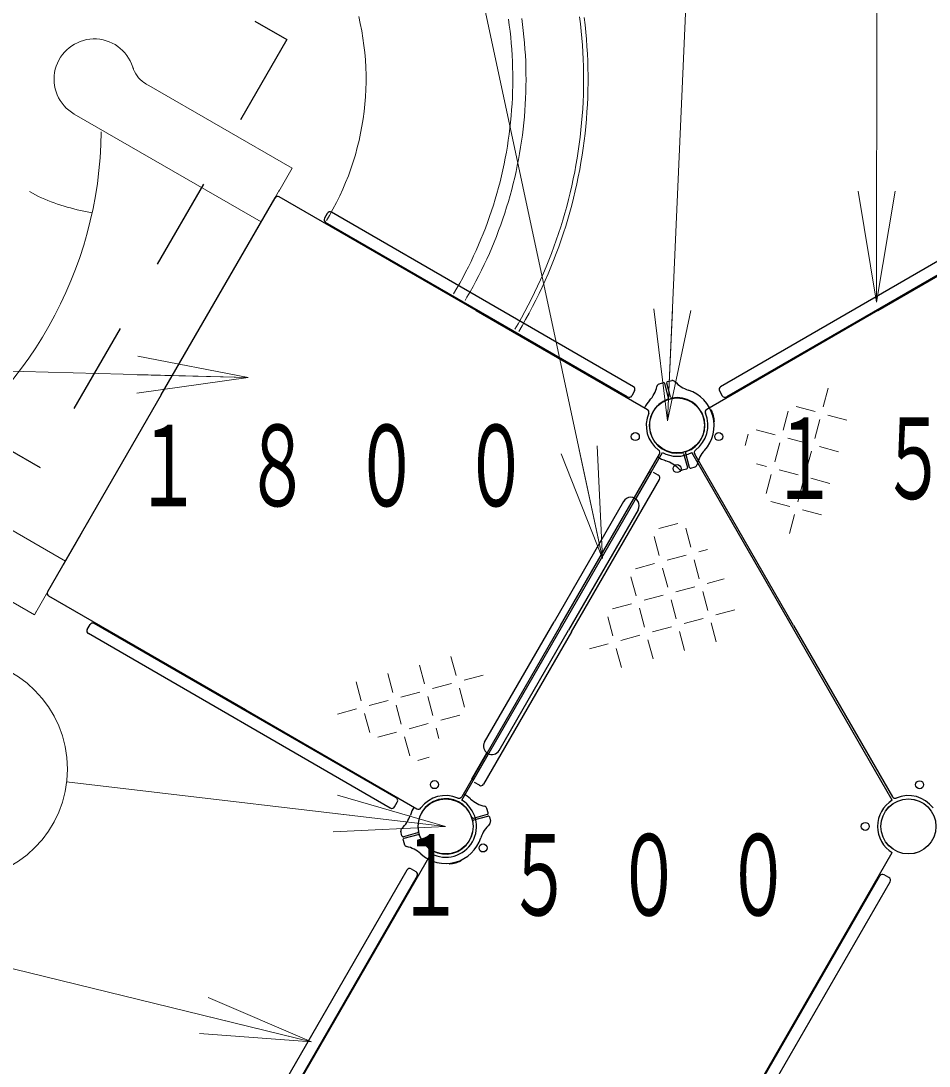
# Model space of a CAD drawing. Units: millimetres on the paper, scale 1:60. Extents: x -385 to 76, y -594 to 267.
# Drawn here: x -286.96 to -262.43, y 135.87 to 164.08 of the extents above; entities that cross this region are included whole.
import ezdxf

# ---------------------------------------------------------------- set-up
doc = ezdxf.new("R2010")
doc.units = ezdxf.units.MM
doc.linetypes.add('USER1', pattern=[4.5, 2.5, -2])
doc.layers.add('1_60', color=7, linetype='Continuous', lineweight=25)
doc.styles.add('ＭＳ ゴシック', font='')
doc.styles.get('ＭＳ ゴシック').set_extended_font_data('MS Gothic')

msp = doc.modelspace()

# ---------------------------------------------------------------- linework, layer by layer
at = {"layer": '1_60', "lineweight": 13}
for p, q in [((-271.254, 149.57), (-277.454, 178.568)), ((-263.852, 156.489), (-263.837, 177.684)), ((-269.497, 153.288), (-268.82, 168.69)), ((-283.575, 162.379), (-283.505, 162.339)), ((-283.505, 162.339), (-279.636, 160.105)), ((-280.473, 158.655), (-285.521, 161.569)), ((-279.636, 160.105), (-279.998, 159.478)), ((-279.972, 159.524), (-286.305, 148.554)), ((-263.852, 156.489), (-264.35, 159.489)), ((-263.852, 156.489), (-263.85, 159.489)), ((-263.35, 159.488), (-263.852, 156.489)), ((-280.079, 159.338), (-280.473, 158.655)), ((-269.497, 153.288), (-269.864, 156.307)), ((-269.497, 153.288), (-269.365, 156.285)), ((-268.865, 156.263), (-269.497, 153.288)), ((-280.82, 154.453), (-305.473, 155.106)), ((-283.805, 155.032), (-280.82, 154.453)), ((-280.82, 154.453), (-283.832, 154.032)), ((-280.82, 154.453), (-283.818, 154.532)), ((-265.291, 153.66), (-265.154, 154.172)), ((-266.374, 153.035), (-266.236, 153.547)), ((-265.507, 153.535), (-266.02, 153.672)), ((-265.52, 152.806), (-265.382, 153.318)), ((-264.654, 153.306), (-265.166, 153.443)), ((-266.59, 152.91), (-267.102, 153.047)), ((-267.4, 152.618), (-267.319, 152.922)), ((-266.602, 152.181), (-266.465, 152.693)), ((-265.736, 152.681), (-266.249, 152.818)), ((-290.806, 152.416), (-285.758, 149.501)), ((-271.254, 149.57), (-272.371, 152.399)), ((-271.254, 149.57), (-271.882, 152.503)), ((-271.393, 152.608), (-271.254, 149.57)), ((-265.749, 151.952), (-265.611, 152.464)), ((-264.882, 152.452), (-265.395, 152.589)), ((-266.819, 152.056), (-267.091, 152.129)), ((-266.831, 151.327), (-266.694, 151.839)), ((-265.965, 151.827), (-266.477, 151.964)), ((-265.977, 151.098), (-265.84, 151.611)), ((-265.111, 151.598), (-265.624, 151.736)), ((-286.595, 148.051), (-291.643, 150.965)), ((-266.194, 150.973), (-266.706, 151.111)), ((-266.206, 150.244), (-266.069, 150.757)), ((-265.34, 150.744), (-265.852, 150.882)), ((-269.221, 150.515), (-269.733, 150.378)), ((-285.345, 150.217), (-285.81, 149.412)), ((-269.721, 149.649), (-269.858, 150.161)), ((-268.867, 149.878), (-269.004, 150.39)), ((-268.992, 149.661), (-269.504, 149.524)), ((-268.42, 149.815), (-268.651, 149.753)), ((-269.846, 149.433), (-270.358, 149.295)), ((-269.492, 148.795), (-269.629, 149.308)), ((-268.638, 149.024), (-268.776, 149.536)), ((-270.346, 148.566), (-270.483, 149.079)), ((-267.963, 149.022), (-268.422, 148.899)), ((-286.159, 148.807), (-286.595, 148.051)), ((-268.763, 148.808), (-269.276, 148.67)), ((-269.617, 148.579), (-270.129, 148.441)), ((-269.263, 147.941), (-269.401, 148.454)), ((-268.41, 148.17), (-268.547, 148.683)), ((-286.544, 148.141), (-286.554, 148.123)), ((-270.471, 148.35), (-270.983, 148.213)), ((-270.117, 147.713), (-270.254, 148.225)), ((-267.681, 148.182), (-268.193, 148.045)), ((-270.971, 147.484), (-271.108, 147.996)), ((-268.535, 147.954), (-269.047, 147.816)), ((-269.388, 147.725), (-269.901, 147.588)), ((-269.035, 147.088), (-269.172, 147.6)), ((-268.181, 147.316), (-268.318, 147.829)), ((-270.242, 147.496), (-270.754, 147.359)), ((-269.888, 146.859), (-270.026, 147.371)), ((-271.096, 147.267), (-271.608, 147.13)), ((-270.742, 146.63), (-270.879, 147.142)), ((-275.346, 146.923), (-275.208, 146.411)), ((-277.053, 146.465), (-276.916, 145.953)), ((-276.199, 146.694), (-276.062, 146.182)), ((-277.907, 146.236), (-277.77, 145.724)), ((-275.333, 146.194), (-275.846, 146.057)), ((-274.48, 146.423), (-274.992, 146.286)), ((-276.187, 145.965), (-276.699, 145.828)), ((-275.117, 146.069), (-274.98, 145.557)), ((-277.041, 145.736), (-277.553, 145.599)), ((-276.824, 145.611), (-276.687, 145.099)), ((-275.971, 145.84), (-275.833, 145.328)), ((-277.895, 145.508), (-278.407, 145.37)), ((-277.678, 145.383), (-277.541, 144.87)), ((-275.105, 145.34), (-275.617, 145.203)), ((-275.958, 145.111), (-276.471, 144.974)), ((-276.812, 144.883), (-277.324, 144.745)), ((-276.596, 144.758), (-276.458, 144.245)), ((-275.742, 144.986), (-275.669, 144.714)), ((-275.938, 144.202), (-276.242, 144.12)), ((-275.489, 142.337), (-285.725, 143.537)), ((-278.411, 143.183), (-275.489, 142.337)), ((-279.108, 136.52), (-305.227, 142.911)), ((-275.489, 142.337), (-278.469, 142.686)), ((-275.489, 142.337), (-278.527, 142.19)), ((-281.903, 137.718), (-279.108, 136.52)), ((-279.108, 136.52), (-282.022, 137.233)), ((-279.108, 136.52), (-282.141, 136.747))]:
    msp.add_line(p, q, dxfattribs=at)
at = {"layer": '1_60', "color": 4, "linetype": 'USER1'}
for p, q in [((-288.438, 168.577), (-279.778, 163.577)), ((-279.778, 163.577), (-286.444, 152.03)), ((-295.105, 157.03), (-286.444, 152.03))]:
    msp.add_line(p, q, dxfattribs=at)
at = {"layer": '1_60', "color": 4}
for p, q in [((-283.168, 153.987), (-280.097, 159.306)), ((-274.665, 156.266), (-279.984, 159.337)), ((-263.814, 156.265), (-259.19, 158.935)), ((-274.665, 156.266), (-270.04, 153.596)), ((-263.814, 156.265), (-268.439, 153.595)), ((-283.168, 153.987), (-286.239, 148.668)), ((-275.051, 143.046), (-269.634, 152.429)), ((-272.386, 147.762), (-269.716, 152.387)), ((-263.427, 143.046), (-268.844, 152.429)), ((-266.093, 147.762), (-268.763, 152.386)), ((-280.89, 145.484), (-286.209, 148.554)), ((-272.386, 147.762), (-275.056, 143.138)), ((-266.093, 147.762), (-263.423, 143.137)), ((-280.89, 145.484), (-276.265, 142.814)), ((-281.301, 132.22), (-275.884, 141.603)), ((-268.844, 132.245), (-263.427, 141.628))]:
    msp.add_line(p, q, dxfattribs=at)
at = {"layer": '1_60'}
for p, q in [((-278.685, 158.885), (-278.76, 158.755)), ((-270.416, 154.207), (-278.571, 158.916)), ((-259.908, 158.916), (-268.063, 154.207)), ((-270.575, 153.933), (-278.73, 158.642)), ((-259.749, 158.641), (-267.905, 153.933)), ((-270.386, 154.094), (-270.461, 153.964)), ((-268.093, 154.093), (-268.018, 153.963)), ((-268.33, 153.579), (-268.327, 153.579)), ((-268.244, 153.257), (-268.241, 153.257)), ((-269.996, 151.905), (-270.4, 151.206)), ((-269.95, 151.879), (-270.354, 151.179)), ((-269.95, 151.879), (-269.996, 151.905)), ((-269.746, 151.819), (-269.876, 151.894)), ((-272.09, 147.591), (-269.715, 151.705)), ((-270.686, 151.111), (-272.561, 147.863)), ((-270.293, 150.884), (-272.168, 147.636)), ((-274.436, 144.615), (-272.561, 147.863)), ((-285.169, 147.656), (-285.094, 147.786)), ((-276.825, 143.108), (-284.98, 147.816)), ((-272.09, 147.591), (-274.465, 143.478)), ((-274.043, 144.389), (-272.168, 147.636)), ((-276.983, 142.833), (-285.138, 147.542)), ((-274.779, 143.62), (-274.375, 144.32)), ((-274.733, 143.594), (-274.329, 144.294)), ((-274.733, 143.594), (-274.779, 143.62)), ((-274.579, 143.447), (-274.709, 143.522)), ((-276.869, 142.864), (-276.794, 142.994)), ((-275.073, 141.428), (-275.073, 141.425)), ((-276.535, 141.16), (-281.243, 133.005)), ((-276.421, 141.191), (-276.291, 141.116)), ((-275.395, 141.341), (-275.395, 141.339)), ((-276.26, 141.002), (-280.969, 132.846)), ((-268.469, 132.847), (-263.76, 141.002)), ((-268.194, 132.688), (-263.486, 140.844)), ((-263.516, 140.957), (-263.646, 141.032))]:
    msp.add_line(p, q, dxfattribs=at)
at = {"layer": '1_60', "color": 2}
for p, q in [((-269.494, 154.344), (-269.367, 154.373)), ((-269.609, 154.313), (-269.735, 154.275)), ((-269.466, 153.91), (-269.567, 154.29)), ((-269.417, 153.923), (-269.519, 154.303)), ((-269.061, 152.401), (-268.96, 152.022)), ((-269.013, 152.414), (-268.911, 152.035)), ((-268.984, 151.981), (-269.103, 151.954)), ((-268.869, 152.012), (-268.753, 152.047)), ((-274.339, 142.707), (-274.374, 142.823)), ((-274.741, 142.563), (-274.362, 142.665)), ((-274.728, 142.515), (-274.349, 142.616)), ((-274.308, 142.592), (-274.281, 142.474)), ((-276.671, 142.082), (-276.7, 142.21)), ((-276.64, 141.967), (-276.602, 141.842)), ((-276.251, 142.159), (-276.63, 142.057)), ((-276.238, 142.11), (-276.617, 142.009))]:
    msp.add_line(p, q, dxfattribs=at)
at = {"layer": '1_60', "lineweight": 13}
for points in [[(-277.838, 164.206), (-277.794, 164.011), (-277.756, 163.816), (-277.724, 163.62), (-277.696, 163.423), (-277.674, 163.226), (-277.657, 163.028), (-277.646, 162.829), (-277.64, 162.63), (-277.64, 162.432), (-277.645, 162.233), (-277.655, 162.034), (-277.67, 161.836), (-277.691, 161.638), (-277.718, 161.441), (-277.749, 161.245), (-277.786, 161.05), (-277.828, 160.855), (-277.876, 160.662), (-277.928, 160.471), (-277.986, 160.28), (-278.049, 160.092), (-278.117, 159.905), (-278.19, 159.72), (-278.268, 159.537), (-278.351, 159.357), (-278.439, 159.178), (-278.532, 159.002), (-278.629, 158.829), (-278.708, 158.698)], [(-273.792, 164.131), (-273.769, 163.968), (-273.75, 163.806), (-273.732, 163.643), (-273.717, 163.48), (-273.704, 163.316), (-273.693, 163.153), (-273.685, 162.989), (-273.68, 162.825), (-273.676, 162.662), (-273.675, 162.498), (-273.677, 162.334), (-273.681, 162.17), (-273.687, 162.006), (-273.695, 161.843), (-273.706, 161.679), (-273.719, 161.516), (-273.735, 161.353), (-273.753, 161.19), (-273.773, 161.027), (-273.796, 160.865), (-273.821, 160.703), (-273.848, 160.542), (-273.878, 160.38), (-273.91, 160.22), (-273.944, 160.06), (-273.981, 159.9), (-274.02, 159.741), (-274.061, 159.582), (-274.105, 159.424), (-274.151, 159.267), (-274.199, 159.11), (-274.249, 158.954), (-274.302, 158.799), (-274.357, 158.645), (-274.414, 158.491), (-274.474, 158.339), (-274.535, 158.187), (-274.599, 158.036), (-274.665, 157.886), (-274.733, 157.737), (-274.803, 157.589), (-274.876, 157.442), (-274.95, 157.296), (-275.027, 157.151), (-275.106, 157.007), (-275.186, 156.865), (-275.274, 156.716)], [(-273.433, 164.15), (-273.411, 163.985), (-273.391, 163.82), (-273.374, 163.654), (-273.359, 163.489), (-273.346, 163.323), (-273.335, 163.157), (-273.327, 162.991), (-273.322, 162.825), (-273.319, 162.658), (-273.318, 162.492), (-273.319, 162.326), (-273.323, 162.159), (-273.329, 161.993), (-273.338, 161.827), (-273.349, 161.661), (-273.362, 161.495), (-273.378, 161.33), (-273.396, 161.164), (-273.416, 160.999), (-273.439, 160.835), (-273.464, 160.67), (-273.491, 160.506), (-273.521, 160.342), (-273.553, 160.179), (-273.588, 160.017), (-273.624, 159.854), (-273.663, 159.693), (-273.705, 159.532), (-273.748, 159.371), (-273.794, 159.211), (-273.843, 159.052), (-273.893, 158.894), (-273.946, 158.736), (-274.001, 158.579), (-274.058, 158.423), (-274.117, 158.267), (-274.179, 158.113), (-274.243, 157.959), (-274.309, 157.807), (-274.377, 157.655), (-274.447, 157.504), (-274.52, 157.355), (-274.594, 157.206), (-274.671, 157.058), (-274.75, 156.912), (-274.831, 156.766), (-274.914, 156.622), (-274.964, 156.537)], [(-271.87, 164.19), (-271.847, 164), (-271.827, 163.81), (-271.81, 163.619), (-271.795, 163.429), (-271.783, 163.238), (-271.774, 163.047), (-271.768, 162.856), (-271.764, 162.665), (-271.764, 162.474), (-271.766, 162.283), (-271.77, 162.092), (-271.778, 161.901), (-271.788, 161.71), (-271.801, 161.519), (-271.817, 161.328), (-271.835, 161.138), (-271.856, 160.948), (-271.88, 160.759), (-271.907, 160.569), (-271.936, 160.38), (-271.969, 160.192), (-272.003, 160.004), (-272.041, 159.817), (-272.081, 159.63), (-272.124, 159.444), (-272.17, 159.258), (-272.219, 159.073), (-272.27, 158.889), (-272.323, 158.705), (-272.38, 158.523), (-272.439, 158.341), (-272.5, 158.16), (-272.565, 157.98), (-272.631, 157.801), (-272.701, 157.623), (-272.773, 157.446), (-272.847, 157.27), (-272.925, 157.095), (-273.004, 156.921), (-273.086, 156.748), (-273.171, 156.577), (-273.258, 156.407), (-273.347, 156.238), (-273.439, 156.07), (-273.533, 155.904), (-273.618, 155.76)], [(-271.747, 164.173), (-271.724, 163.978), (-271.703, 163.783), (-271.686, 163.587), (-271.672, 163.391), (-271.66, 163.196), (-271.652, 162.999), (-271.646, 162.803), (-271.643, 162.607), (-271.643, 162.41), (-271.646, 162.214), (-271.652, 162.018), (-271.661, 161.822), (-271.672, 161.626), (-271.687, 161.43), (-271.704, 161.234), (-271.724, 161.039), (-271.747, 160.844), (-271.773, 160.65), (-271.802, 160.455), (-271.834, 160.262), (-271.869, 160.068), (-271.906, 159.876), (-271.946, 159.683), (-271.989, 159.492), (-272.035, 159.301), (-272.084, 159.111), (-272.135, 158.921), (-272.189, 158.733), (-272.246, 158.545), (-272.306, 158.358), (-272.369, 158.172), (-272.434, 157.986), (-272.502, 157.802), (-272.573, 157.619), (-272.646, 157.437), (-272.722, 157.256), (-272.801, 157.076), (-272.882, 156.897), (-272.966, 156.72), (-273.053, 156.544), (-273.142, 156.369), (-273.233, 156.195), (-273.328, 156.023), (-273.425, 155.852), (-273.514, 155.7)], [(-283.921, 162.782), (-283.924, 162.79), (-283.928, 162.8), (-283.931, 162.806), (-283.932, 162.81), (-283.933, 162.814), (-283.934, 162.817), (-283.935, 162.82), (-283.936, 162.822), (-283.937, 162.824)], [(-283.636, 162.419), (-283.633, 162.416), (-283.63, 162.414), (-283.626, 162.412), (-283.623, 162.409), (-283.62, 162.407), (-283.616, 162.405), (-283.613, 162.403), (-283.61, 162.4), (-283.606, 162.398), (-283.603, 162.396), (-283.599, 162.394), (-283.596, 162.392), (-283.592, 162.39), (-283.589, 162.387), (-283.585, 162.385), (-283.582, 162.383), (-283.578, 162.381), (-283.575, 162.379)], [(-285.037, 158.902), (-285.079, 158.91), (-285.169, 158.928), (-285.26, 158.946), (-285.35, 158.966), (-285.44, 158.987), (-285.529, 159.009), (-285.618, 159.033), (-285.707, 159.058), (-285.796, 159.084), (-285.884, 159.111), (-285.972, 159.14), (-286.059, 159.17), (-286.145, 159.202), (-286.231, 159.236), (-286.316, 159.271), (-286.401, 159.307), (-286.485, 159.346), (-286.567, 159.388), (-286.648, 159.433), (-286.728, 159.478)], [(-280.473, 158.655), (-280.482, 158.641), (-280.49, 158.626), (-280.498, 158.612), (-280.507, 158.597), (-280.515, 158.582), (-280.524, 158.568), (-280.532, 158.553), (-280.54, 158.539), (-280.549, 158.524), (-280.557, 158.51), (-280.566, 158.495), (-280.574, 158.481), (-280.582, 158.466), (-280.591, 158.452), (-280.599, 158.437), (-280.607, 158.423), (-280.616, 158.408), (-280.624, 158.394), (-280.633, 158.379), (-280.641, 158.365), (-280.649, 158.35), (-280.658, 158.336), (-280.666, 158.321), (-280.675, 158.307), (-280.683, 158.292), (-280.691, 158.277), (-280.7, 158.263), (-280.708, 158.248), (-280.716, 158.234), (-280.725, 158.219), (-280.733, 158.205), (-280.742, 158.19), (-280.75, 158.176), (-280.758, 158.161), (-280.767, 158.147), (-280.775, 158.132), (-280.784, 158.118), (-280.792, 158.103), (-280.8, 158.089), (-280.809, 158.074), (-280.817, 158.06), (-280.825, 158.045), (-280.834, 158.031), (-280.842, 158.016), (-280.851, 158.002), (-280.859, 157.987), (-280.867, 157.972), (-280.876, 157.958)], [(-284.948, 150.904), (-284.957, 150.889), (-284.966, 150.874), (-284.974, 150.859), (-284.983, 150.844), (-284.992, 150.829), (-285, 150.814), (-285.009, 150.799), (-285.017, 150.784), (-285.026, 150.77), (-285.035, 150.755), (-285.043, 150.74), (-285.052, 150.725), (-285.061, 150.71), (-285.069, 150.695), (-285.078, 150.68), (-285.086, 150.665), (-285.095, 150.65), (-285.104, 150.635), (-285.112, 150.62), (-285.121, 150.605), (-285.129, 150.59), (-285.138, 150.575), (-285.147, 150.561), (-285.155, 150.546), (-285.164, 150.531), (-285.173, 150.516), (-285.181, 150.501), (-285.19, 150.486), (-285.198, 150.471), (-285.207, 150.456), (-285.216, 150.441), (-285.224, 150.426), (-285.233, 150.411), (-285.241, 150.396), (-285.25, 150.381), (-285.259, 150.367), (-285.267, 150.352), (-285.276, 150.337), (-285.285, 150.322), (-285.293, 150.307), (-285.302, 150.292), (-285.31, 150.277), (-285.319, 150.262), (-285.328, 150.247), (-285.336, 150.232), (-285.345, 150.217)]]:
    msp.add_lwpolyline(points, dxfattribs=at)
at = {"layer": '1_60'}
for centre, radius in [((-269.24, 153.162), 0.743), ((-269.239, 153.163), 0.743), ((-269.239, 153.162), 0.743), ((-270.366, 152.86), 0.108), ((-268.113, 152.86), 0.108), ((-269.239, 151.996), 0.108), ((-275.791, 143.464), 0.108), ((-262.688, 143.463), 0.108), ((-275.489, 142.337), 0.743), ((-275.489, 142.337), 0.743), ((-262.99, 142.336), 0.743), ((-262.989, 142.337), 0.743), ((-264.156, 142.337), 0.108), ((-274.479, 141.754), 0.108)]:
    msp.add_circle(centre, radius, dxfattribs=at)
at = {"layer": '1_60', "lineweight": 13}
msp.add_circle((-288.704, 143.886), 3, dxfattribs=at)
for centre, radius, start, end in [((-284.977, 162.51), 1.087, 17.4062, 240), ((-283.172, 163.076), 0.805, 197.4062, 234.7841), ((-295.645, 161.191), 10.852, 301.4909, 359.436)]:
    msp.add_arc(centre, radius, start, end, dxfattribs=at)
at = {"layer": '1_60', "color": 4}
for centre, radius, start, end in [((-280.025, 159.264), 0.0833, 60, 150), ((-270.082, 153.524), 0.0833, 336.7872, 60), ((-268.397, 153.523), 0.0833, 120, 203.2128), ((-269.788, 152.428), 0.0833, 330, 53.2128), ((-269.239, 153.163), 0.833, 241.7191, 298.2809), ((-268.691, 152.428), 0.0833, 126.7872, 210), ((-286.167, 148.627), 0.0833, 150, 240), ((-275.128, 143.179), 0.0833, 246.7872, 330), ((-263.351, 143.179), 0.0833, 210, 293.2128), ((-276.224, 142.886), 0.0833, 240, 323.2128), ((-275.489, 142.337), 0.833, 241.7191, 58.2809), ((-262.989, 142.337), 0.833, 121.7191, 238.2809)]:
    msp.add_arc(centre, radius, start, end, dxfattribs=at)
at = {"layer": '1_60'}
for centre, radius, start, end in [((-278.613, 158.844), 0.0833, 60, 150), ((-278.688, 158.714), 0.0833, 150, 240), ((-270.458, 154.135), 0.0833, 330, 60), ((-268.021, 154.135), 0.0833, 120, 210), ((-270.533, 154.005), 0.0833, 240, 330), ((-267.946, 154.005), 0.0833, 210, 300), ((-268.323, 153.563), 0.0167, 23.6269, 105), ((-269.239, 153.162), 1.017, 15, 23.6269), ((-269.239, 153.162), 0.833, 156.7872, 233.2128), ((-269.24, 153.162), 0.833, 306.7872, 23.2128), ((-269.239, 153.162), 1.017, 6.3731, 15), ((-268.246, 153.273), 0.0167, 285, 6.3731), ((-269.787, 151.747), 0.0833, 330, 60), ((-270.489, 150.997), 0.227, 330, 150), ((-285.097, 147.614), 0.0833, 150, 240), ((-285.022, 147.744), 0.0833, 60, 150), ((-274.239, 144.502), 0.227, 150, 330), ((-274.537, 143.519), 0.0833, 240, 330), ((-276.866, 143.036), 0.0833, 330, 60), ((-275.489, 142.337), 0.833, 66.7872, 143.2128), ((-262.99, 142.336), 0.833, 36.7872, 113.2128), ((-276.941, 142.906), 0.0833, 240, 330), ((-275.489, 142.337), 1.017, 285, 293.6269), ((-275.089, 141.421), 0.0167, 293.6269, 15), ((-276.462, 141.118), 0.0833, 60, 150), ((-276.332, 141.043), 0.0833, 330, 60), ((-275.378, 141.343), 0.0167, 195, 276.3731), ((-275.489, 142.337), 1.017, 276.3731, 285), ((-263.688, 140.96), 0.0833, 60, 150), ((-263.558, 140.885), 0.0833, 330, 60)]:
    msp.add_arc(centre, radius, start, end, dxfattribs=at)
at = {"layer": '1_60', "color": 2}
for centre, radius, start, end in [((-269.357, 154.29), 0.0833, 42.4588, 103), ((-270.596, 154.396), 0.833, 317.7272, 347.5412), ((-269.701, 154.198), 0.0833, 107, 167.5412), ((-269.6, 154.281), 0.0333, 15, 107), ((-269.487, 154.311), 0.0333, 103, 195), ((-268.681, 154.909), 0.833, 222.4588, 252.2728), ((-269.239, 153.162), 1, 15, 72.2728), ((-269.239, 153.162), 1, 137.7272, 151.4325), ((-269.239, 153.162), 0.75, 109.2707, 195), ((-269.498, 153.902), 0.0333, 289.2707, 15), ((-269.385, 153.932), 0.0333, 195, 280.7293), ((-269.239, 153.162), 0.75, 15, 100.7293), ((-269.239, 153.162), 0.75, 289.2707, 15), ((-269.239, 153.162), 1, 317.7272, 15), ((-269.239, 153.162), 0.75, 195, 280.7293), ((-269.094, 152.393), 0.0333, 15, 100.7293), ((-268.981, 152.423), 0.0333, 109.2707, 195), ((-267.883, 151.929), 0.833, 137.7272, 167.5412), ((-269.239, 153.162), 1, 238.5675, 252.2728), ((-269.798, 151.416), 0.833, 42.4588, 72.2728), ((-268.778, 152.127), 0.0833, 287, 347.5412), ((-269.121, 152.035), 0.0833, 222.4588, 283), ((-268.992, 152.013), 0.0333, 283, 15), ((-268.879, 152.044), 0.0333, 195, 287), ((-275.489, 142.337), 0.75, 105, 190.7293), ((-275.489, 142.337), 0.75, 19.2707, 105), ((-275.489, 142.337), 1, 47.7272, 61.4325), ((-274.256, 143.693), 0.833, 227.7272, 257.5412), ((-275.489, 142.337), 1, 148.5675, 162.2728), ((-274.454, 142.798), 0.0833, 17, 77.5412), ((-277.236, 142.895), 0.833, 312.4588, 342.2728), ((-274.75, 142.595), 0.0333, 199.2707, 285), ((-274.72, 142.483), 0.0333, 105, 190.7293), ((-274.371, 142.697), 0.0333, 285, 17), ((-274.341, 142.584), 0.0333, 13, 105), ((-276.617, 142.219), 0.0833, 132.4588, 193), ((-275.489, 142.337), 0.75, 285, 10.7293), ((-273.743, 141.779), 0.833, 132.4588, 162.2728), ((-274.362, 142.455), 0.0833, 312.4588, 13), ((-276.638, 142.089), 0.0333, 193, 285), ((-276.608, 141.977), 0.0333, 105, 197), ((-276.259, 142.191), 0.0333, 285, 10.7293), ((-276.229, 142.078), 0.0333, 19.2707, 105), ((-275.489, 142.337), 0.75, 199.2707, 285), ((-275.489, 142.337), 1, 285, 342.2728), ((-276.525, 141.875), 0.0833, 197, 257.5412), ((-276.723, 140.98), 0.833, 47.7272, 77.5412), ((-275.489, 142.337), 1, 227.7272, 285)]:
    msp.add_arc(centre, radius, start, end, dxfattribs=at)

# ---------------------------------------------------------------- texts
at = {"layer": '1_60', "char_height": 2.199, "attachment_point": 1, "style": 'ＭＳ ゴシック'}
for s, insert in [('\\T1.64;\\W0.6;１８００', (-283.884, 153.18)), ('\\T1.64;\\W0.6;１５００', (-266.702, 153.374)), ('\\T1.64;\\W0.6;１５００', (-276.802, 142.13))]:
    msp.add_mtext(s, dxfattribs=dict(at, insert=insert))

doc.saveas('drawing.dxf')
